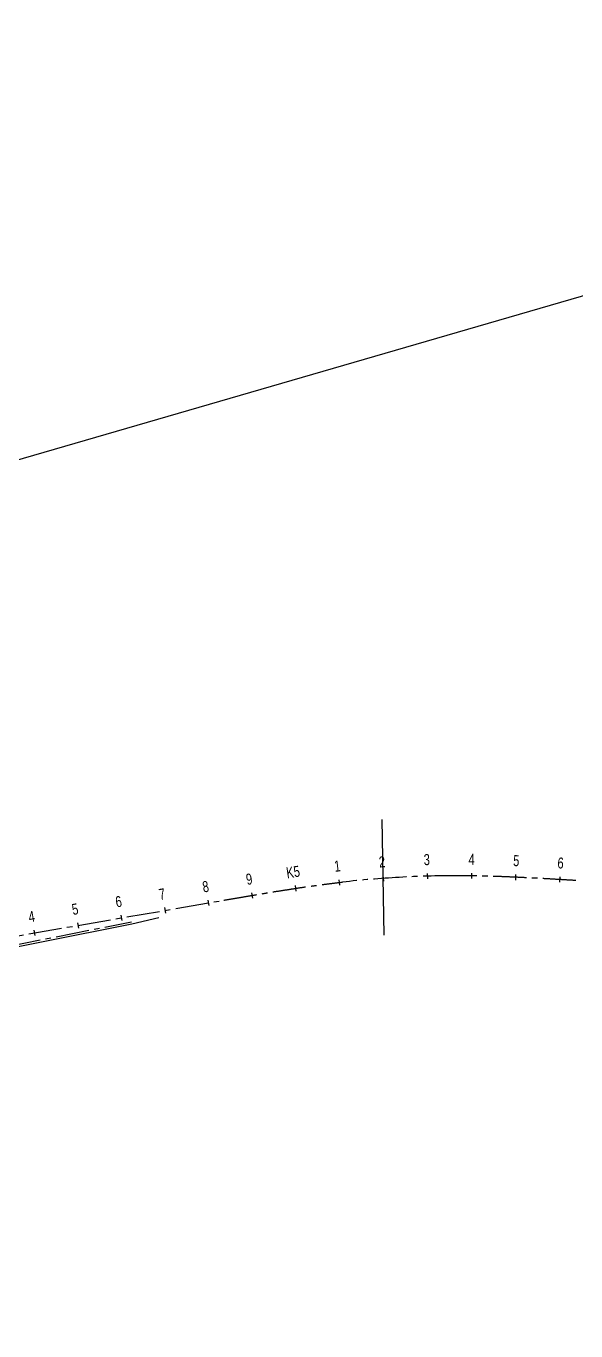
# Model space of a CAD drawing. Header units: millimetres. Extents: x 29316 to 52938, y 29851 to 35526.
# Drawn here: x 34162 to 35408, y 32572 to 35526 of the extents above; entities that cross this region are included whole.
import ezdxf
from ezdxf.enums import TextEntityAlignment as Align

# ---------------------------------------------------------------- set-up
doc = ezdxf.new("R2010")
doc.units = ezdxf.units.MM
doc.header["$MEASUREMENT"] = 0
doc.linetypes.add('CENTER2', pattern=[1.125, 0.75, -0.125, 0.125, -0.125])
doc.layers.get('0').update_dxf_attribs({"linetype": 'CONTINUOUS'})
for name, color, linetype in [('D-道路-车行道边线', 5, 'CONTINUOUS'), ('标注_桩号', 2, 'CONTINUOUS'), ('道路中线_A', 7, 'CONTINUOUS')]:
    doc.layers.add(name, color=color, linetype=linetype)
doc.layers.add('平面分图边界', color=1, linetype='CONTINUOUS', plot=False)
doc.styles.get("Standard").update_dxf_attribs({"font": 'rc9.shx', "width": 0.75, "height": 6, "bigfont": 'hztxt.shx'})

msp = doc.modelspace()

# ---------------------------------------------------------------- linework, layer by layer
msp.add_line((34968.6, 33729.2), (34972.5, 33467.9))
at = {"color": 1, "linetype": 'CENTER2', "ltscale": 100}
msp.add_line((33614.5, 33374.8), (34610.7, 33546.8), dxfattribs=at)
at = {"color": 1, "linetype": 'CENTER2', "ltscale": 100, "flags": 128}
for points in [[(35407.9, 33591.4), (35406.4, 33591.5), (35404.9, 33591.5), (35403.4, 33591.6), (35401.9, 33591.7), (35400.4, 33591.8), (35398.9, 33591.9), (35397.4, 33592), (35395.9, 33592.1), (35394.4, 33592.2), (35392.8, 33592.3), (35391.3, 33592.3), (35389.8, 33592.4), (35388.3, 33592.5), (35386.8, 33592.6), (35385.3, 33592.7), (35383.8, 33592.8), (35382.3, 33592.9), (35380.8, 33593), (35379.3, 33593.1), (35377.8, 33593.1), (35376.3, 33593.2), (35374.8, 33593.3), (35373.3, 33593.4), (35371.8, 33593.5), (35370.3, 33593.6), (35368.7, 33593.7), (35367.2, 33593.8), (35365.7, 33593.8), (35364.2, 33593.9), (35362.7, 33594), (35361.2, 33594.1), (35359.7, 33594.2), (35358.2, 33594.3), (35356.7, 33594.4), (35355.2, 33594.5), (35353.7, 33594.5), (35352.2, 33594.6), (35350.7, 33594.7), (35349.2, 33594.8), (35347.7, 33594.9), (35346.2, 33595), (35344.6, 33595), (35343.1, 33595.1), (35341.6, 33595.2), (35340.1, 33595.3), (35338.6, 33595.4), (35337.1, 33595.5), (35335.6, 33595.6), (35334.1, 33595.6), (35332.6, 33595.7), (35331.1, 33595.8), (35329.6, 33595.9), (35328.1, 33596), (35326.6, 33596), (35325.1, 33596.1), (35323.6, 33596.2), (35322, 33596.3), (35320.5, 33596.4), (35319, 33596.4), (35317.5, 33596.5), (35316, 33596.6), (35314.5, 33596.7), (35313, 33596.8), (35311.5, 33596.8), (35310, 33596.9), (35308.5, 33597), (35307, 33597.1), (35305.5, 33597.2), (35304, 33597.2), (35302.5, 33597.3), (35301, 33597.4), (35299.4, 33597.5), (35297.9, 33597.5), (35296.4, 33597.6), (35294.9, 33597.7), (35293.4, 33597.8), (35291.9, 33597.8), (35290.4, 33597.9), (35288.9, 33598), (35287.4, 33598), (35285.9, 33598.1), (35284.4, 33598.2), (35282.9, 33598.3), (35281.4, 33598.3), (35279.9, 33598.4), (35278.3, 33598.5), (35276.8, 33598.5), (35275.3, 33598.6), (35273.8, 33598.7), (35272.3, 33598.7), (35270.8, 33598.8), (35269.3, 33598.9), (35267.8, 33598.9), (35266.3, 33599), (35264.8, 33599.1), (35263.3, 33599.1), (35261.8, 33599.2), (35260.3, 33599.3), (35258.7, 33599.3), (35257.2, 33599.4), (35255.7, 33599.4), (35254.2, 33599.5), (35252.7, 33599.6), (35251.2, 33599.6), (35249.7, 33599.7), (35248.2, 33599.7), (35246.7, 33599.8), (35245.2, 33599.9), (35243.7, 33599.9), (35242.2, 33600), (35240.7, 33600), (35239.1, 33600.1), (35237.6, 33600.1), (35236.1, 33600.2), (35234.6, 33600.3), (35233.1, 33600.3), (35231.6, 33600.4), (35230.1, 33600.4), (35228.6, 33600.5), (35227.1, 33600.5), (35225.6, 33600.6), (35224.1, 33600.6), (35222.6, 33600.7), (35221, 33600.7), (35219.5, 33600.7), (35218, 33600.8), (35216.5, 33600.8), (35215, 33600.9), (35213.5, 33600.9), (35212, 33601), (35210.5, 33601), (35209, 33601.1), (35207.5, 33601.1), (35206, 33601.1), (35204.5, 33601.2), (35202.9, 33601.2), (35201.4, 33601.3), (35199.9, 33601.3), (35198.4, 33601.3), (35196.9, 33601.4), (35195.4, 33601.4), (35193.9, 33601.4), (35192.4, 33601.5), (35190.9, 33601.5), (35189.4, 33601.5), (35187.9, 33601.6), (35186.4, 33601.6), (35184.8, 33601.6), (35183.3, 33601.7), (35181.8, 33601.7), (35180.3, 33601.7), (35178.8, 33601.7), (35177.3, 33601.8), (35175.8, 33601.8), (35174.3, 33601.8), (35172.8, 33601.8), (35171.3, 33601.9), (35169.8, 33601.9), (35168.3, 33601.9), (35166.7, 33601.9), (35165.2, 33601.9), (35163.7, 33602), (35162.2, 33602), (35160.7, 33602), (35159.2, 33602), (35157.7, 33602), (35156.2, 33602), (35154.7, 33602), (35153.2, 33602.1), (35151.7, 33602.1), (35150.1, 33602.1), (35148.6, 33602.1), (35147.1, 33602.1), (35145.6, 33602.1), (35144.1, 33602.1), (35142.6, 33602.1), (35141.1, 33602.1), (35139.6, 33602.1), (35138.1, 33602.1), (35136.6, 33602.1), (35136.6, 33602.1)], [(34610.7, 33546.8), (34612.2, 33547.1), (34613.7, 33547.3), (34615.2, 33547.6), (34616.7, 33547.8), (34618.2, 33548.1), (34619.7, 33548.3), (34621.1, 33548.6), (34622.6, 33548.9), (34624.1, 33549.1), (34625.6, 33549.4), (34627.1, 33549.6), (34628.6, 33549.9), (34630.1, 33550.1), (34631.5, 33550.4), (34633, 33550.7), (34634.5, 33550.9), (34636, 33551.2), (34637.5, 33551.4), (34639, 33551.7), (34640.5, 33551.9), (34642, 33552.2), (34643.4, 33552.4), (34644.9, 33552.7), (34646.4, 33553), (34647.9, 33553.2), (34649.4, 33553.5), (34650.9, 33553.7), (34652.4, 33554), (34653.9, 33554.2), (34655.3, 33554.5), (34656.8, 33554.7), (34658.3, 33555), (34659.8, 33555.2), (34661.3, 33555.5), (34662.8, 33555.8), (34664.3, 33556), (34665.8, 33556.3), (34667.2, 33556.5), (34668.7, 33556.8), (34670.2, 33557), (34671.7, 33557.3), (34673.2, 33557.5), (34674.7, 33557.8), (34676.2, 33558), (34677.7, 33558.3), (34679.1, 33558.5), (34680.6, 33558.8), (34682.1, 33559), (34683.6, 33559.3), (34685.1, 33559.5), (34686.6, 33559.8), (34688.1, 33560), (34689.6, 33560.3), (34691, 33560.5), (34692.5, 33560.8), (34694, 33561), (34695.5, 33561.3), (34697, 33561.5), (34698.5, 33561.8), (34700, 33562), (34701.5, 33562.3), (34703, 33562.5), (34704.4, 33562.8), (34705.9, 33563), (34707.4, 33563.2), (34708.9, 33563.5), (34710.4, 33563.7), (34711.9, 33564), (34713.4, 33564.2), (34714.9, 33564.5), (34716.4, 33564.7), (34717.8, 33565), (34719.3, 33565.2), (34720.8, 33565.4), (34722.3, 33565.7), (34723.8, 33565.9), (34725.3, 33566.2), (34726.8, 33566.4), (34728.3, 33566.6), (34729.8, 33566.9), (34731.2, 33567.1), (34732.7, 33567.4), (34734.2, 33567.6), (34735.7, 33567.8), (34737.2, 33568.1), (34738.7, 33568.3), (34740.2, 33568.5), (34741.7, 33568.8), (34743.2, 33569), (34744.7, 33569.2), (34746.2, 33569.5), (34747.6, 33569.7), (34749.1, 33570), (34750.6, 33570.2), (34752.1, 33570.4), (34753.6, 33570.6), (34755.1, 33570.9), (34756.6, 33571.1), (34758.1, 33571.3), (34759.6, 33571.6), (34761.1, 33571.8), (34762.6, 33572), (34764, 33572.3), (34765.5, 33572.5), (34767, 33572.7), (34768.5, 33572.9), (34770, 33573.2), (34771.5, 33573.4), (34773, 33573.6), (34774.5, 33573.8), (34776, 33574.1), (34777.5, 33574.3), (34779, 33574.5), (34780.5, 33574.7), (34782, 33574.9), (34783.4, 33575.2), (34784.9, 33575.4), (34786.4, 33575.6), (34787.9, 33575.8), (34789.4, 33576), (34790.9, 33576.3), (34792.4, 33576.5), (34793.9, 33576.7), (34795.4, 33576.9), (34796.9, 33577.1), (34798.4, 33577.3), (34799.9, 33577.6), (34801.4, 33577.8), (34802.9, 33578), (34804.4, 33578.2), (34805.8, 33578.4), (34807.3, 33578.6), (34808.8, 33578.8), (34810.3, 33579), (34811.8, 33579.2), (34813.3, 33579.4), (34814.8, 33579.6), (34816.3, 33579.9), (34817.8, 33580.1), (34819.3, 33580.3), (34820.8, 33580.5), (34822.3, 33580.7), (34823.8, 33580.9), (34825.3, 33581.1), (34826.8, 33581.3), (34828.3, 33581.5), (34829.8, 33581.7), (34831.3, 33581.9), (34832.8, 33582.1), (34834.3, 33582.3), (34835.7, 33582.4), (34837.2, 33582.6), (34838.7, 33582.8), (34840.2, 33583), (34841.7, 33583.2), (34843.2, 33583.4), (34844.7, 33583.6), (34846.2, 33583.8), (34847.7, 33584), (34849.2, 33584.2), (34850.7, 33584.4), (34852.2, 33584.5), (34853.7, 33584.7), (34855.2, 33584.9), (34856.7, 33585.1), (34858.2, 33585.3), (34859.7, 33585.5), (34861.2, 33585.6), (34862.7, 33585.8), (34864.2, 33586), (34865.7, 33586.2), (34867.2, 33586.3), (34868.7, 33586.5), (34870.2, 33586.7), (34871.7, 33586.9), (34873.2, 33587), (34874.7, 33587.2), (34876.2, 33587.4), (34877.7, 33587.6), (34879.2, 33587.7), (34879.2, 33587.7)]]:
    msp.add_lwpolyline(points, dxfattribs=at)
at = {"color": 1, "linetype": 'CENTER2', "ltscale": 100}
msp.add_arc((35136, 31302.1), 2300, 89.9866, 96.4116, dxfattribs=at)
at = {"layer": 'D-道路-车行道边线', "extrusion": (0, 1e-07, -1)}
msp.add_line((34402.2, 33493.3, 0), (34463.4, 33507.7, 0), dxfattribs=at)
at = {"layer": 'D-道路-车行道边线'}
msp.add_lwpolyline([(33802.8, 33374.2), (34402.2, 33493.3)], dxfattribs=at)
at = {"layer": '平面分图边界', "color": 2, "flags": 128}
msp.add_lwpolyline([(29316.2, 33142.9), (37527.4, 35525.8), (38254.9, 33019.2), (30043.6, 30636.3)], close=True, dxfattribs=at)
at = {"layer": '标注_桩号'}
for p, q in [((34871.1, 33593.1), (34872.5, 33580.7)), ((34970.9, 33602.4), (34971.8, 33590)), ((35071, 33607.4), (35071.4, 33595)), ((35171.3, 33608.1), (35171.1, 33595.6)), ((35271.4, 33605), (35270.9, 33592.5)), ((35371.4, 33599.8), (35370.7, 33587.3)), ((34672.9, 33563.8), (34675, 33551.5)), ((34771.8, 33579.7), (34773.6, 33567.4)), ((34475.8, 33529.9), (34477.9, 33517.5)), ((34574.4, 33546.9), (34576.5, 33534.6)), ((34377.3, 33512.8), (34379.4, 33500.5)), ((34180.2, 33478.8), (34182.3, 33466.5)), ((34278.7, 33495.8), (34280.9, 33483.5))]:
    msp.add_line(p, q, dxfattribs=at)
at = {"layer": '道路中线_A', "color": 6, "linetype": 'CENTER2', "ltscale": 100}
msp.add_line((33789.4, 33376.4), (34401.3, 33497.9), dxfattribs=at)

# ---------------------------------------------------------------- texts
at = {"layer": '标注_桩号', "width": 0.75}
for s, rotation, p in [('3', 1.6146, (35070.5, 33626.2)), ('4', 359.1785, (35171.6, 33626.9)), ('5', 357.4638, (35272.3, 33623.8)), ('K5', 8.5586, (34769, 33598.3)), ('1', 6.5943, (34868.9, 33611.7)), ('2', 4.1057, (34969.6, 33621.1)), ('6', 356.6663, (35372.5, 33618.5)), ('8', 9.7946, (34571.2, 33565.3)), ('9', 9.6058, (34669.8, 33582.3)), ('7', 9.7946, (34472.6, 33548.3)), ('5', 9.7946, (34275.5, 33514.3)), ('6', 9.7946, (34374.1, 33531.3)), ('4', 9.7946, (34177, 33497.3))]:
    msp.add_text(s, height=25, rotation=rotation, dxfattribs=at).set_placement(p, align=Align.CENTER)

doc.saveas('drawing.dxf')
